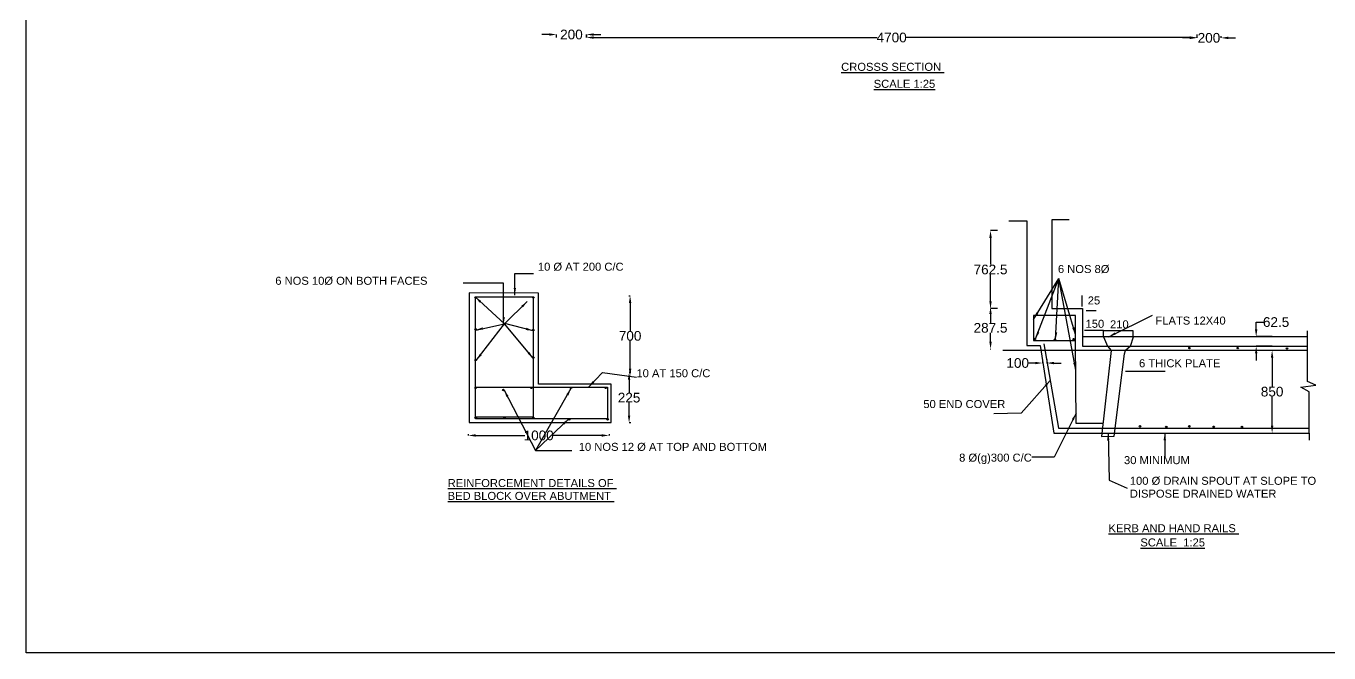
# Model space of a CAD drawing. Header units: inches. Extents: x 15593 to 60795, y -11444 to 15559.
# Drawn here: x 15593 to 42484, y -11442 to 1489 of the extents above; entities that cross this region are included whole.
import ezdxf

# ---------------------------------------------------------------- set-up
doc = ezdxf.new("R2010")
doc.units = ezdxf.units.IN
doc.header["$MEASUREMENT"] = 0
for name, color, linetype in [('DIMENSION', 7, 'Continuous'), ('DRAWING', 7, 'Continuous'), ('TEXT', 7, 'Continuous')]:
    doc.layers.add(name, color=color, linetype=linetype)
doc.styles.get("Standard").update_dxf_attribs({"font": 'arial.ttf'})
doc.dimstyles.get("Standard").update_dxf_attribs({"dimtxt": 200, "dimasz": 150, "dimexe": 0.18, "dimexo": 0.0625, "dimgap": 0.09, "dimtad": 0, "dimtih": 1, "dimtoh": 1, "dimdec": 4, "dimzin": 0, "dimdsep": 46, "dimtxsty": 'Standard', "dimcen": 0.09, "dimadec": 0, "dimazin": 0, "dimtfac": 1, "dimtdec": 4, "dimtofl": 0, "dimtmove": 0, "dimatfit": 3, "dimfxl": 0, "dimtolj": 1, "dimtzin": 0, "dimarcsym": 0})

# ---------------------------------------------------------------- blocks, each defined once
blk = doc.blocks.new('*D19')
at = {"layer": 'Defpoints', "color": 0, "transparency": 16777216}
for p in [(26540, 1253), (27157, 1314), (27157, 1253)]:
    blk.add_point(p, dxfattribs=at)
at = {"layer": 'DIMENSION', "color": 0, "lineweight": -2, "transparency": 16777216}
for p, q in [((26390, 1314), (26240, 1314)), ((26540, 1253), (26540, 1314)), ((27157, 1253), (27157, 1314)), ((27307, 1314), (27457, 1314))]:
    blk.add_line(p, q, dxfattribs=at)
at = {"layer": 'DIMENSION', "color": 0, "transparency": 16777216}
for points in [[(26390, 1339), (26390, 1289), (26540, 1314)], [(27307, 1339), (27307, 1289), (27157, 1314)]]:
    blk.add_solid(points, dxfattribs=at)
at = {"layer": 'DIMENSION', "color": 0, "transparency": 16777216, "insert": (26849, 1314), "char_height": 200, "attachment_point": 5}
blk.add_mtext('\\A1;200', dxfattribs=at)
blk = doc.blocks.new('*D20')
at = {"layer": 'Defpoints', "color": 0, "transparency": 16777216}
for p in [(27157, 1314), (39759, 1314), (39759, 1252)]:
    blk.add_point(p, dxfattribs=at)
at = {"layer": 'DIMENSION', "color": 0, "lineweight": -2, "transparency": 16777216}
for p, q in [((27157, 1314), (27157, 1252)), ((27307, 1252), (33156, 1252)), ((39609, 1252), (33760, 1252)), ((39759, 1314), (39759, 1252))]:
    blk.add_line(p, q, dxfattribs=at)
at = {"layer": 'DIMENSION', "color": 0, "transparency": 16777216}
for points in [[(27307, 1277), (27307, 1227), (27157, 1252)], [(39609, 1277), (39609, 1227), (39759, 1252)]]:
    blk.add_solid(points, dxfattribs=at)
at = {"layer": 'DIMENSION', "color": 0, "transparency": 16777216, "insert": (33458, 1252), "char_height": 200, "attachment_point": 5}
blk.add_mtext('\\A1;4700', dxfattribs=at)
blk = doc.blocks.new('*D21')
at = {"layer": 'Defpoints', "color": 0, "transparency": 16777216}
for p in [(39759, 1283), (40255, 1283), (40255, 1245)]:
    blk.add_point(p, dxfattribs=at)
at = {"layer": 'DIMENSION', "color": 0, "lineweight": -2, "transparency": 16777216}
for p, q in [((39609, 1245), (39459, 1245)), ((39759, 1283), (39759, 1245)), ((40255, 1283), (40255, 1245)), ((40405, 1245), (40555, 1245))]:
    blk.add_line(p, q, dxfattribs=at)
at = {"layer": 'DIMENSION', "color": 0, "transparency": 16777216}
for points in [[(39609, 1270), (39609, 1220), (39759, 1245)], [(40405, 1270), (40405, 1220), (40255, 1245)]]:
    blk.add_solid(points, dxfattribs=at)
at = {"layer": 'DIMENSION', "color": 0, "transparency": 16777216, "insert": (40007, 1245), "char_height": 200, "attachment_point": 5}
blk.add_mtext('\\A1;200', dxfattribs=at)
blk = doc.blocks.new('*D32')
at = {"layer": 'Defpoints', "color": 0, "transparency": 16777216}
for p in [(28032, -4074), (28018, -5731), (28060, -5731)]:
    blk.add_point(p, dxfattribs=at)
at = {"layer": 'DIMENSION', "color": 0, "lineweight": -2, "transparency": 16777216}
for p, q in [((28032, -4074), (28061, -4074)), ((28060, -4224), (28060, -4801)), ((28060, -5581), (28060, -5005)), ((28018, -5731), (28061, -5731))]:
    blk.add_line(p, q, dxfattribs=at)
at = {"layer": 'DIMENSION', "color": 0, "transparency": 16777216}
for points in [[(28035, -4224), (28085, -4224), (28060, -4074)], [(28035, -5581), (28085, -5581), (28060, -5731)]]:
    blk.add_solid(points, dxfattribs=at)
at = {"layer": 'DIMENSION', "color": 0, "transparency": 16777216, "insert": (28060, -4903), "char_height": 200, "attachment_point": 5}
blk.add_mtext('\\A1;700', dxfattribs=at)
blk = doc.blocks.new('*D33')
at = {"layer": 'Defpoints', "color": 0, "transparency": 16777216}
for p in [(28073, -5656), (28039, -6698), (28073, -6698)]:
    blk.add_point(p, dxfattribs=at)
at = {"layer": 'DIMENSION', "color": 0, "lineweight": -2, "transparency": 16777216}
for p, q in [((28073, -5656), (28039, -5656)), ((28039, -5806), (28039, -6075)), ((28039, -6548), (28039, -6279)), ((28073, -6698), (28039, -6698))]:
    blk.add_line(p, q, dxfattribs=at)
at = {"layer": 'DIMENSION', "color": 0, "transparency": 16777216}
for points in [[(28014, -5806), (28064, -5806), (28039, -5656)], [(28014, -6548), (28064, -6548), (28039, -6698)]]:
    blk.add_solid(points, dxfattribs=at)
at = {"layer": 'DIMENSION', "color": 0, "transparency": 16777216, "insert": (28039, -6177), "char_height": 200, "attachment_point": 5}
blk.add_mtext('\\A1;225', dxfattribs=at)
blk = doc.blocks.new('*D34')
at = {"layer": 'Defpoints', "color": 0, "transparency": 16777216}
for p in [(24721, -6928), (27625, -6928), (27625, -6956)]:
    blk.add_point(p, dxfattribs=at)
at = {"layer": 'DIMENSION', "color": 0, "lineweight": -2, "transparency": 16777216}
for p, q in [((24721, -6928), (24721, -6956)), ((24871, -6956), (25884, -6956)), ((27475, -6956), (26462, -6956)), ((27625, -6928), (27625, -6956))]:
    blk.add_line(p, q, dxfattribs=at)
at = {"layer": 'DIMENSION', "color": 0, "transparency": 16777216}
for points in [[(24871, -6931), (24871, -6981), (24721, -6956)], [(27475, -6931), (27475, -6981), (27625, -6956)]]:
    blk.add_solid(points, dxfattribs=at)
at = {"layer": 'DIMENSION', "color": 0, "transparency": 16777216, "insert": (26173, -6956), "char_height": 200, "attachment_point": 5}
blk.add_mtext('\\A1;1000', dxfattribs=at)
blk = doc.blocks.new('*D35')
at = {"layer": 'Defpoints', "color": 0, "transparency": 16777216}
for p in [(35641, -2730), (35499, -4337), (35641, -4337)]:
    blk.add_point(p, dxfattribs=at)
at = {"layer": 'DIMENSION', "color": 0, "lineweight": -2, "transparency": 16777216}
for p, q in [((35641, -2730), (35499, -2730)), ((35499, -2880), (35499, -3431)), ((35499, -4187), (35499, -3636)), ((35641, -4337), (35499, -4337))]:
    blk.add_line(p, q, dxfattribs=at)
at = {"layer": 'DIMENSION', "color": 0, "transparency": 16777216}
for points in [[(35474, -2880), (35524, -2880), (35499, -2730)], [(35474, -4187), (35524, -4187), (35499, -4337)]]:
    blk.add_solid(points, dxfattribs=at)
at = {"layer": 'DIMENSION', "color": 0, "transparency": 16777216, "insert": (35499, -3534), "char_height": 200, "attachment_point": 5}
blk.add_mtext('\\A1;762.5', dxfattribs=at)
blk = doc.blocks.new('*D36')
at = {"layer": 'Defpoints', "color": 0, "transparency": 16777216}
for p in [(35493, -4300), (35493, -5173), (35499, -5173)]:
    blk.add_point(p, dxfattribs=at)
at = {"layer": 'DIMENSION', "color": 0, "lineweight": -2, "transparency": 16777216}
for p, q in [((35493, -4300), (35499, -4300)), ((35499, -4450), (35499, -4634)), ((35499, -5023), (35499, -4839)), ((35493, -5173), (35499, -5173))]:
    blk.add_line(p, q, dxfattribs=at)
at = {"layer": 'DIMENSION', "color": 0, "transparency": 16777216}
for points in [[(35474, -4450), (35524, -4450), (35499, -4300)], [(35474, -5023), (35524, -5023), (35499, -5173)]]:
    blk.add_solid(points, dxfattribs=at)
at = {"layer": 'DIMENSION', "color": 0, "transparency": 16777216, "insert": (35499, -4737), "char_height": 200, "attachment_point": 5}
blk.add_mtext('\\A1;287.5', dxfattribs=at)
blk = doc.blocks.new('*D37')
at = {"layer": 'Defpoints', "color": 0, "transparency": 16777216}
for p in [(36572, -5405), (36572, -5462), (36658, -5392)]:
    blk.add_point(p, dxfattribs=at)
at = {"layer": 'DIMENSION', "color": 0, "lineweight": -2, "transparency": 16777216}
for p, q in [((36422, -5462), (36272, -5462)), ((36572, -5405), (36572, -5462)), ((36658, -5392), (36658, -5462)), ((36808, -5462), (36958, -5462))]:
    blk.add_line(p, q, dxfattribs=at)
at = {"layer": 'DIMENSION', "color": 0, "transparency": 16777216}
for points in [[(36422, -5437), (36422, -5487), (36572, -5462)], [(36808, -5437), (36808, -5487), (36658, -5462)]]:
    blk.add_solid(points, dxfattribs=at)
at = {"layer": 'DIMENSION', "color": 0, "transparency": 16777216, "insert": (36060, -5462), "char_height": 200, "attachment_point": 5}
blk.add_mtext('\\A1;100', dxfattribs=at)
blk = doc.blocks.new('*D38')
at = {"layer": 'Defpoints', "color": 0, "transparency": 16777216}
for p in [(41311, -5201), (41311, -6905), (41311, -6905)]:
    blk.add_point(p, dxfattribs=at)
at = {"layer": 'DIMENSION', "color": 0, "lineweight": -2, "transparency": 16777216}
for p, q in [((41311, -5201), (41311, -5201)), ((41311, -5351), (41311, -5951)), ((41311, -6755), (41311, -6155)), ((41311, -6905), (41311, -6905))]:
    blk.add_line(p, q, dxfattribs=at)
at = {"layer": 'DIMENSION', "color": 0, "transparency": 16777216}
for points in [[(41286, -5351), (41336, -5351), (41311, -5201)], [(41286, -6755), (41336, -6755), (41311, -6905)]]:
    blk.add_solid(points, dxfattribs=at)
at = {"layer": 'DIMENSION', "color": 0, "transparency": 16777216, "insert": (41311, -6053), "char_height": 200, "attachment_point": 5}
blk.add_mtext('\\A1;850', dxfattribs=at)
blk = doc.blocks.new('*D39')
at = {"layer": 'Defpoints', "color": 0, "transparency": 16777216}
for p in [(40982, -4918), (41311, -4918), (41311, -5113)]:
    blk.add_point(p, dxfattribs=at)
at = {"layer": 'DIMENSION', "color": 0, "lineweight": -2, "transparency": 16777216}
for p, q in [((40982, -4768), (40982, -4618)), ((40982, -4618), (41132, -4618)), ((41311, -4918), (40982, -4918)), ((41311, -5113), (40982, -5113)), ((40982, -5263), (40982, -5413))]:
    blk.add_line(p, q, dxfattribs=at)
at = {"layer": 'DIMENSION', "color": 0, "transparency": 16777216}
for points in [[(40957, -4768), (41007, -4768), (40982, -4918)], [(40957, -5263), (41007, -5263), (40982, -5113)]]:
    blk.add_solid(points, dxfattribs=at)
at = {"layer": 'DIMENSION', "color": 0, "transparency": 16777216, "insert": (41393, -4618), "char_height": 200, "attachment_point": 5}
blk.add_mtext('\\A1;62.5', dxfattribs=at)

msp = doc.modelspace()

# ---------------------------------------------------------------- hatches: boundary and pattern name
at = {"layer": 'DRAWING'}
for points in [[(24886.9201, -4109.60866, 1), (24856.46895, -4109.60866, 1)], [(26079.58589, -4109.60866, 1), (26049.13473, -4109.60866, 1)], [(24886.9201, -4766.51563, 1), (24856.46895, -4766.51563, 1)], [(26079.58589, -4780.92297, 1), (26049.13473, -4780.92297, 1)], [(36429.0542, -4964.22535, 1), (36398.60304, -4964.22535, 1)], [(36842.79406, -4979.70783, 1), (36812.34291, -4979.70783, 1)], [(37228.64121, -4968.87008, 1), (37198.19006, -4968.87008, 1)], [(26079.58589, -5350.48613, 1), (26049.13473, -5350.48613, 1)], [(39618.83505, -5152.41837, 1), (39588.3839, -5152.41837, 1)], [(40616.42573, -5154.28219, 1), (40585.97458, -5154.28219, 1)], [(41633.49093, -5160.85247, 1), (41603.03978, -5160.85247, 1)], [(24886.9201, -5400.4407, 1), (24856.46895, -5400.4407, 1)], [(24886.9201, -5974.1774, 1), (24856.46895, -5974.1774, 1)], [(25459.60156, -6018.23209, 1), (25429.1504, -6018.23209, 1)], [(26036.39516, -5974.1774, 1), (26005.94401, -5974.1774, 1)], [(26854.72064, -5974.1774, 1), (26824.26948, -5974.1774, 1)], [(27572.10758, -5974.1774, 1), (27541.65643, -5974.1774, 1)], [(24886.9201, -6591.36359, 1), (24856.46895, -6591.36359, 1)], [(25483.25299, -6591.36359, 1), (25452.80184, -6591.36359, 1)], [(26079.58589, -6591.36359, 1), (26049.13473, -6591.36359, 1)], [(26818.67122, -6624.03977, 1), (26788.22007, -6624.03977, 1)], [(27611.37652, -6624.03977, 1), (27580.92537, -6624.03977, 1)], [(38598.85995, -6767.37038, 1), (38568.4088, -6767.37038, 1)], [(39141.51028, -6780.70281, 1), (39111.05913, -6780.70281, 1)], [(39617.44135, -6767.37038, 1), (39586.9902, -6767.37038, 1)], [(40120.06045, -6776.2587, 1), (40089.6093, -6776.2587, 1)], [(40702.74255, -6780.70281, 1), (40672.29139, -6780.70281, 1)]]:
    msp.add_hatch(color=250, dxfattribs=at).paths.add_polyline_path(points)

# ---------------------------------------------------------------- linework, layer by layer
at = {"layer": 'DIMENSION'}
for points in [[(37390.32611, -4298.12745), (37390.32611, -4071.29018)], [(37470.82706, -4380.61367), (37681.36805, -4380.61367)], [(37830.90487, -4790.18062), (37436.92034, -4790.18062)], [(37830.90487, -4923.12112), (37830.90487, -4790.18062), (38436.23211, -4790.18062), (38436.23211, -4915.30114)], [(38287.61163, -5631.26358), (39105.41301, -5631.26358)], [(36814.44989, -7402.41254), (36352.07924, -7402.41254)]]:
    msp.add_lwpolyline(points, dxfattribs=at)
at = {"layer": 'DRAWING'}
for points in [[(35879.77457, -2527.77936), (36245.38437, -2527.77936), (36245.38437, -5101.88845), (36523.82691, -5101.88845), (36808.29233, -6905.34831), (42074.95894, -6905.34831), (42074.95894, -7054.39466)], [(37121.0504, -2507.29084), (36764.96343, -2507.29084), (36764.96343, -4338.92922), (37397.85884, -4338.92922), (37397.85884, -5112.81487), (42038.43063, -5112.81487)], [(24736.52905, -4017.0521), (24736.52905, -6690.3404), (27668.23073, -6690.3404), (27668.23073, -5899.81081), (26171.76373, -5899.81081), (26171.76373, -4018.09379), (24736.52905, -4017.0521)], [(37251.85267, -4998.98335), (37251.85267, -4484.06265), (36384.3739, -4484.06265), (36384.3739, -4998.98335), (37251.85267, -4998.98335)], [(42038.43063, -5842.09218), (42038.43063, -4795.38103)], [(36600.96243, -5063.25216), (36903.60088, -6807.59337), (37809.88053, -6803.91389)], [(37820.71317, -6707.08945), (37265.99548, -6709.16335), (37251.85267, -4998.98335)], [(42038.43063, -4918.34052), (37397.85884, -4918.34052)], [(37829.2328, -4918.34052), (37911.87715, -5112.81487), (38388.4007, -5112.81487), (38448.18578, -4918.34052)], [(42038.43063, -5200.70412), (35752.60367, -5200.70412)], [(37911.87715, -5112.81487), (37989.24631, -5200.70412), (37790.27484, -6979.1538), (38049.52003, -6972.51223), (38264.17403, -5274.91925), (38286.41406, -5200.70412)], [(38388.4007, -5112.81487), (38286.41406, -5200.70412)], [(42074.95894, -6905.34831), (42074.95894, -6056.3418), (41905.01213, -5959.22988), (42216.44518, -5920.51355), (42038.43063, -5842.09218)], [(37809.88053, -6803.91389), (42074.95894, -6803.91389)]]:
    msp.add_lwpolyline(points, dxfattribs=at)
for points in [[(24866.59012, -4095.26422), (26059.2559, -4095.26422), (26059.2559, -6577.01914), (24866.59012, -6577.01914)], [(24866.59012, -5959.83295), (27591.04654, -5959.83295), (27591.04654, -6609.69532), (24866.59012, -6609.69532)]]:
    msp.add_lwpolyline(points, close=True, dxfattribs=at)
for centre in [(24871.69452, -4109.60866), (26064.36031, -4109.60866), (24871.69452, -4766.51563), (26064.36031, -4780.92297), (36413.82862, -4964.22535), (36827.56848, -4979.70783), (37213.41563, -4968.87008), (26064.36031, -5350.48613), (39603.60948, -5152.41837), (40601.20016, -5154.28219), (41618.26535, -5160.85247), (24871.69452, -5400.4407), (24871.69452, -5974.1774), (25444.37598, -6018.23209), (26021.16959, -5974.1774), (26839.49506, -5974.1774), (27556.88201, -5974.1774), (24871.69452, -6591.36359), (25468.02742, -6591.36359), (26064.36031, -6591.36359), (26803.44564, -6624.03977), (27596.15094, -6624.03977), (38583.63438, -6767.37038), (39126.2847, -6780.70281), (39602.21578, -6767.37038), (40104.83487, -6776.2587), (40687.51697, -6780.70281)]:
    msp.add_circle(centre, 15.22558, dxfattribs=at)
at = {"layer": 'TEXT'}
msp.add_lwpolyline([(15592.82273, 15548.033), (60747.2897, 15548.033), (60747.2897, -11441.56223), (15592.82273, -11441.56223)], close=True, dxfattribs=at)

# ---------------------------------------------------------------- texts
for s, height, p in [('%%UCROSSS SECTION ', 165.1740635, (32415.97198, 565.53268)), ('%%USCALE 1:25', 165.1740635, (33087.62903, 214.96993)), ('10 Ø AT 200 C/C ', 165.1740635, (26156.6992, -3557.56416)), ('6 NOS 8Ø ', 165.174064, (36889.49983, -3605.27748)), ('6 NOS 10Ø ON BOTH FACES', 165.1740635, (20736.55172, -3847.67856)), ('25', 165.174064, (37505.04296, -4253.57393)), ('150', 165.174064, (37460.54591, -4735.16567)), ('FLATS 12X40', 165.1740635, (38902.69735, -4669.03037)), ('210', 165.174064, (37964.84658, -4746.27936)), ('10 AT 150 C/C', 165.1740635, (28190.78877, -5755.09483)), ('6 THICK PLATE', 165.1740635, (38563.93833, -5549.04409)), ('50 END COVER', 165.1740635, (34111.67418, -6390.37578)), ('10 NOS 12 Ø AT TOP AND BOTTOM', 165.1740635, (27000.29233, -7273.36028)), ('8 Ø(g)300 C/C', 165.1740635, (34851.02045, -7495.62604)), ('30 MINIMUM ', 165.1740635, (38253.98219, -7547.43684)), ('%%UREINFORCEMENT DETAILS OF ', 165.1740635, (24294.72113, -8020.07976)), ('100 Ø DRAIN SPOUT AT SLOPE TO ', 165.1740635, (38373.81863, -7973.66308)), ('%%UBED BLOCK OVER ABUTMENT ', 165.1740635, (24294.72113, -8285.41736)), ('DISPOSE DRAINED WATER', 165.1740635, (38373.81863, -8239.00068)), ('%%UKERB AND HAND RAILS ', 165.1740635, (37933.48163, -8951.6272)), ('%%USCALE  1:25', 165.1740635, (38591.59368, -9244.81912))]:
    msp.add_text(s, height=height, dxfattribs=at).set_placement(p)

# ---------------------------------------------------------------- dimensions: what is measured, and where the dimension line sits
at = {"layer": 'DIMENSION'}
for base, p1, p2, text, picture, middle in [((27157.48792, 1313.94632), (26539.87242, 1253.26595), (27157.48792, 1253.26595), '200', '*D19', (26848.68017, 1313.94632)), ((39758.63516, 1252.24108), (27157.48792, 1313.94632), (39758.63516, 1313.94632), '4700', '*D20', (33458.06154, 1252.24108)), ((40254.75251, 1245.02735), (39758.63516, 1282.97245), (40254.75251, 1282.97245), '200', '*D21', (40006.69384, 1245.02735)), ((36571.65757, -5461.62705), (36657.91608, -5391.52045), (36571.65757, -5405.12628), '100', '*D37', (36060.38067, -5461.62705)), ((27624.68356, -6956.16819), (24720.75, -6927.67463), (27624.68356, -6927.67463), '1000', '*D34', (26172.71678, -6956.16819))]:
    dim = msp.add_linear_dim(base=base, p1=p1, p2=p2, text=text, dimstyle='Standard', dxfattribs=at)
    dim.commit()
    dim.dimension.update_dxf_attribs({"geometry": picture, "text_midpoint": middle})
for base, p1, p2, text, picture, middle in [((35498.96374, -4337.34057), (35640.57911, -2729.89297), (35640.57911, -4337.34057), '762.5', '*D35', (35498.96374, -3533.61677)), ((28060.32506, -5731.39077), (28031.52691, -4074.19254), (28017.60422, -5731.39077), '700', '*D32', (28060.32506, -4902.79165)), ((35498.96374, -5173.21332), (35492.70772, -4299.80447), (35492.70772, -5173.21332), '287.5', '*D36', (35498.96374, -4736.5089)), ((40981.77631, -4918.34052), (41310.84842, -5112.81487), (41310.84842, -4918.34052), '62.5', '*D39', (41392.91679, -4618.34052)), ((41310.84842, -6905.34831), (41310.84842, -5200.70412), (41310.84842, -6905.34831), '850', '*D38', (41310.84842, -6053.02621)), ((28039.08589, -6697.61369), (28072.82506, -5656.39077), (28072.82506, -6697.61369), '225', '*D33', (28039.08589, -6177.00223))]:
    dim = msp.add_linear_dim(base=base, p1=p1, p2=p2, angle=90, text=text, dimstyle='Standard', dxfattribs=at)
    dim.commit()
    dim.dimension.update_dxf_attribs({"geometry": picture, "text_midpoint": middle})

# ---------------------------------------------------------------- leaders
msp.add_leader([(25680.47119, -4061.41689), (25680.47119, -3614.50998), (26064.20316, -3614.50998)], dimstyle='Standard', override={"dimgap": 0.09, "dimtad": 0}, dxfattribs=at)
at = {"layer": 'DRAWING'}
for points in [[(36384.3739, -4561.97867), (36907.50915, -3721.5953)], [(36429.0542, -4964.22535), (36907.50915, -3721.5953)], [(36842.79406, -4979.70783), (36907.50915, -3721.5953)], [(37256.87165, -5605.88925), (36907.50915, -3721.5953)], [(37251.85267, -4875.23429), (36907.50915, -3721.5953)], [(25449.9868, -4659.43086), (25449.9868, -3811.23603), (24615.86119, -3811.23603)], [(24861.78394, -4098.05018), (25465.01615, -4651.92474)], [(25938.4387, -4194.04961), (25465.01615, -4651.92474)], [(37938.89294, -4918.34052), (38841.60307, -4472.13392)], [(24874.9575, -4781.38746), (25465.01615, -4651.92474)], [(24883.77553, -5409.70717), (25465.01615, -4651.92474)], [(26059.2559, -4795.26742), (25449.9868, -4638.12513)], [(26059.2559, -5364.83058), (25465.01615, -4651.92474)], [(27199.11521, -5959.83295), (27489.56841, -5659.11763), (28190.78877, -5755.09483)], [(36732.23968, -5819.90527), (36133.89027, -6492.96408), (35565.6608, -6513.05562)], [(25459.60144, -6018.29243), (26107.54291, -7269.04473), (26858.85289, -7269.04473)], [(26839.72265, -5989.40127), (26107.54291, -7269.04473)], [(26792.91779, -6613.04056), (26107.54291, -7269.04473)], [(37264.25755, -6499.0086), (36814.44989, -7402.41254)], [(37925.74678, -6905.34831), (37947.73846, -7876.26762), (38322.39021, -8042.8253)], [(39095.52987, -6905.34831), (39095.52987, -7402.22274)]]:
    msp.add_leader(points, dimstyle='Standard', override={"dimgap": 0.09, "dimtad": 0}, dxfattribs=at)

doc.saveas('drawing.dxf')
